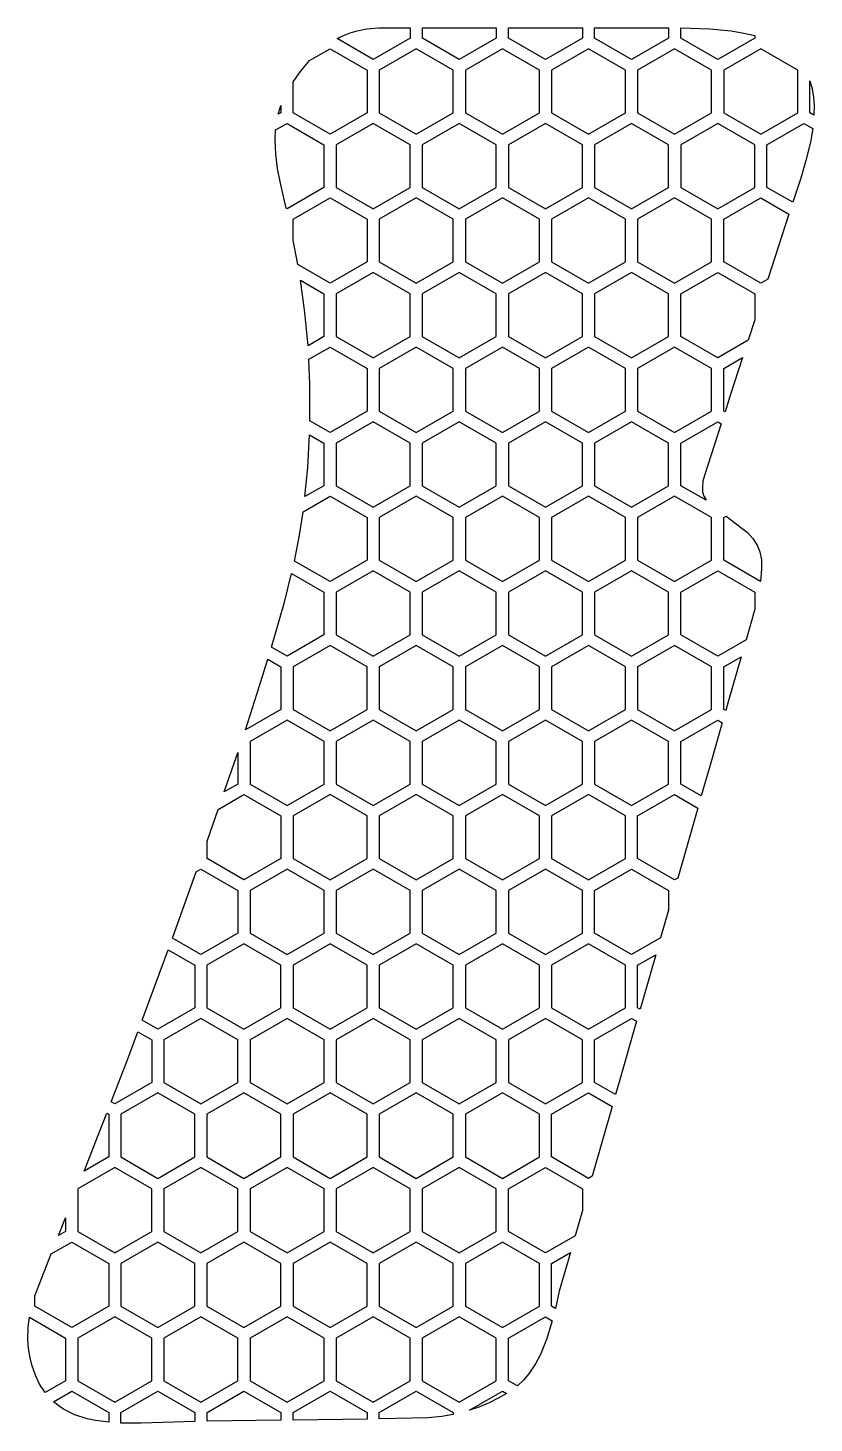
# Model space of a CAD drawing. Header units: millimetres. Extents: x 173.3 to 205.5, y -140 to -82.8.
import ezdxf

# ---------------------------------------------------------------- set-up
doc = ezdxf.new("R2010")
doc.units = ezdxf.units.MM

# ---------------------------------------------------------------- blocks, each defined once
blk = doc.blocks.new('HEX')
blk.add_lwpolyline([(1.516, 0.875), (0, 1.75), (-1.516, 0.875), (-1.516, -0.875), (0, -1.75), (1.516, -0.875)], close=True)

msp = doc.modelspace()

# ---------------------------------------------------------------- linework, layer by layer
for points in [[(185.969, -83.255), (186.236, -83.129), (186.512, -83.024), (186.795, -82.94), (187.183, -82.861), (187.679, -82.818), (188.965, -82.817), (188.965, -83.239), (187.449, -84.114), (185.969, -83.255)], [(189.465, -82.817), (192.496, -82.817), (192.496, -83.239), (190.98, -84.114), (189.465, -83.239), (189.465, -82.817)], [(192.996, -82.817), (196.027, -82.817), (196.027, -83.239), (194.511, -84.114), (192.996, -83.239), (192.996, -82.817)], [(196.527, -82.817), (199.558, -82.817), (199.558, -83.239), (198.042, -84.114), (196.527, -83.239), (196.527, -82.817)], [(200.058, -82.818), (201.24, -82.853), (202.128, -82.939), (202.651, -83.029), (203.089, -83.135), (203.089, -83.239), (201.573, -84.114), (200.058, -83.239), (200.058, -82.818)], [(184.174, -85.031), (184.475, -84.606), (184.84, -84.158), (185.683, -83.672), (187.199, -84.547), (187.199, -86.297), (185.683, -87.172), (184.168, -86.297), (184.174, -85.031)], [(205.355, -84.992), (205.445, -85.318), (205.501, -85.659), (205.525, -86.013), (205.52, -86.392), (205.354, -86.297), (205.355, -84.992)], [(183.556, -86.356), (183.621, -86.13), (183.668, -85.994), (183.668, -86.297), (183.556, -86.356)], [(183.889, -90.208), (183.649, -89.181), (183.532, -88.588), (183.453, -87.992), (183.427, -87.4), (183.447, -87.002), (183.918, -86.73), (185.433, -87.605), (185.433, -89.355), (183.918, -90.23), (183.889, -90.208)], [(204.648, -89.966), (203.589, -89.355), (203.589, -87.605), (205.104, -86.73), (205.469, -86.94), (205.373, -87.497), (205.192, -88.247), (204.975, -88.976), (204.648, -89.966)], [(184.357, -92.522), (184.168, -91.515), (184.168, -90.663), (185.683, -89.788), (187.199, -90.663), (187.199, -92.413), (185.683, -93.288), (184.357, -92.522)], [(204.49, -90.452), (203.629, -93.12), (203.339, -93.288), (201.823, -92.413), (201.823, -90.663), (203.339, -89.788), (204.49, -90.452)], [(184.781, -95.847), (184.649, -94.483), (184.464, -93.161), (185.433, -93.721), (185.433, -95.471), (184.781, -95.847)], [(203.089, -94.792), (202.819, -95.626), (201.573, -96.346), (200.058, -95.471), (200.058, -93.721), (201.573, -92.846), (203.089, -93.721), (203.089, -94.792)], [(184.859, -98.928), (184.859, -97.427), (184.818, -96.403), (185.683, -95.904), (187.199, -96.779), (187.199, -98.529), (185.683, -99.404), (184.859, -98.928)], [(202.59, -96.336), (202.074, -97.934), (201.873, -98.557), (201.823, -98.529), (201.823, -96.779), (202.59, -96.336)], [(184.654, -102.034), (184.769, -100.837), (184.842, -99.495), (185.433, -99.837), (185.433, -101.587), (184.654, -102.034)], [(201.716, -99.044), (201.029, -101.169), (200.97, -101.407), (200.944, -101.647), (200.956, -101.841), (201.004, -102.022), (201.096, -102.186), (200.058, -101.587), (200.058, -99.837), (201.573, -98.962), (201.716, -99.044)], [(184.219, -104.674), (184.423, -103.62), (184.573, -102.661), (185.683, -102.02), (187.199, -102.895), (187.199, -104.645), (185.683, -105.52), (184.219, -104.674)], [(201.919, -102.839), (202.79, -103.508), (203.009, -103.75), (203.199, -104.051), (203.302, -104.303), (203.363, -104.631), (203.373, -104.994), (203.326, -105.512), (201.823, -104.645), (201.823, -102.895), (201.919, -102.839)], [(183.277, -108.208), (183.812, -106.358), (184.106, -105.186), (185.433, -105.953), (185.433, -107.703), (183.918, -108.578), (183.277, -108.208)], [(203.089, -106.644), (202.735, -107.907), (201.573, -108.578), (200.058, -107.703), (200.058, -105.953), (201.573, -105.078), (203.089, -105.953), (203.089, -106.644)], [(202.537, -108.599), (202.006, -110.449), (201.904, -110.807), (201.823, -110.761), (201.823, -109.011), (202.537, -108.599)], [(182.214, -111.6), (182.699, -110.096), (183.129, -108.7), (183.668, -109.011), (183.668, -110.761), (182.214, -111.6)], [(201.759, -111.312), (201.264, -113.038), (200.901, -114.305), (200.058, -113.819), (200.058, -112.069), (201.573, -111.194), (201.759, -111.312)], [(181.344, -114.141), (181.844, -112.695), (181.902, -112.525), (181.902, -113.819), (181.344, -114.141)], [(180.639, -116.163), (181.093, -114.863), (182.152, -114.252), (183.668, -115.127), (183.668, -116.877), (182.152, -117.752), (180.637, -116.877), (180.639, -116.163)], [(200.759, -114.801), (199.934, -117.679), (199.808, -117.752), (198.292, -116.877), (198.292, -115.127), (199.808, -114.252), (200.759, -114.801)], [(179.223, -120.138), (180.196, -117.42), (180.387, -117.31), (181.902, -118.185), (181.902, -119.935), (180.387, -120.81), (179.223, -120.138)], [(199.558, -118.99), (199.233, -120.122), (198.042, -120.81), (196.527, -119.935), (196.527, -118.185), (198.042, -117.31), (199.558, -118.185), (199.558, -118.99)], [(177.985, -123.5), (179.05, -120.615), (180.137, -121.243), (180.137, -122.993), (178.621, -123.868), (177.985, -123.5)], [(199.035, -120.814), (198.543, -122.529), (198.393, -123.051), (198.292, -122.993), (198.292, -121.243), (199.035, -120.814)], [(198.251, -123.546), (197.553, -125.98), (197.39, -126.549), (196.527, -126.051), (196.527, -124.301), (198.042, -123.426), (198.251, -123.546)], [(176.712, -126.843), (177.373, -125.12), (177.807, -123.975), (178.371, -124.301), (178.371, -126.051), (176.856, -126.926), (176.712, -126.843)], [(197.248, -127.045), (196.431, -129.895), (196.277, -129.984), (194.761, -129.109), (194.761, -127.359), (196.277, -126.484), (197.248, -127.045)], [(175.6, -129.689), (176.209, -128.139), (176.529, -127.315), (176.606, -127.359), (176.606, -129.109), (175.6, -129.689)], [(196.027, -131.305), (195.731, -132.338), (194.511, -133.042), (192.996, -132.167), (192.996, -130.417), (194.511, -129.542), (196.027, -130.417), (196.027, -131.305)], [(174.552, -132.333), (174.84, -131.608), (174.84, -132.167), (174.552, -132.333)], [(173.575, -134.803), (174.253, -133.083), (175.09, -132.6), (176.606, -133.475), (176.606, -135.225), (175.09, -136.1), (173.575, -135.225), (173.575, -134.803)], [(195.532, -133.03), (195.079, -134.609), (194.922, -135.318), (194.761, -135.225), (194.761, -133.475), (195.532, -133.03)], [(174.002, -138.767), (173.776, -138.423), (173.6, -138.055), (173.457, -137.637), (173.386, -137.35), (173.323, -136.963), (173.295, -136.573), (173.307, -136.084), (173.355, -135.675), (174.84, -136.533), (174.84, -138.283), (174.002, -138.767)], [(194.794, -135.821), (194.556, -136.588), (194.306, -137.21), (194.109, -137.591), (193.833, -138.005), (193.616, -138.258), (193.36, -138.493), (192.996, -138.283), (192.996, -136.533), (194.511, -135.658), (194.794, -135.821)], [(176.606, -139.985), (176.071, -139.915), (175.72, -139.839), (175.22, -139.678), (174.758, -139.448), (174.614, -139.355), (174.348, -139.144), (175.09, -138.716), (176.606, -139.591), (176.606, -139.985)], [(180.137, -139.955), (177.944, -140.019), (177.106, -140.016), (177.106, -139.591), (178.621, -138.716), (180.137, -139.591), (180.137, -139.955)], [(183.668, -139.898), (180.637, -139.944), (180.637, -139.591), (182.152, -138.716), (183.668, -139.591), (183.668, -139.898)], [(187.199, -139.855), (184.168, -139.893), (184.168, -139.591), (185.683, -138.716), (187.199, -139.591), (187.199, -139.855)], [(190.73, -139.665), (190.259, -139.745), (189.697, -139.8), (187.699, -139.847), (187.699, -139.591), (189.215, -138.716), (190.73, -139.591), (190.73, -139.665)], [(192.91, -138.811), (192.602, -138.989), (192.198, -139.189), (191.782, -139.362), (191.399, -139.493), (192.746, -138.716), (192.91, -138.811)]]:
    msp.add_lwpolyline(points, close=True)

# ---------------------------------------------------------------- block references
for p in [(189.215, -85.422), (192.746, -85.422), (196.277, -85.422), (199.808, -85.422), (203.339, -85.422), (187.449, -88.48), (190.98, -88.48), (194.511, -88.48), (198.042, -88.48), (201.573, -88.48), (189.215, -91.538), (192.746, -91.538), (196.277, -91.538), (199.808, -91.538), (187.449, -94.596), (190.98, -94.596), (194.511, -94.596), (198.042, -94.596), (189.215, -97.654), (192.746, -97.654), (196.277, -97.654), (199.808, -97.654), (187.449, -100.712), (190.98, -100.712), (194.511, -100.712), (198.042, -100.712), (189.215, -103.77), (192.746, -103.77), (196.277, -103.77), (199.808, -103.77), (187.449, -106.828), (190.98, -106.828), (194.511, -106.828), (198.042, -106.828), (185.683, -109.886), (189.215, -109.886), (192.746, -109.886), (196.277, -109.886), (199.808, -109.886), (183.918, -112.944), (187.449, -112.944), (190.98, -112.944), (194.511, -112.944), (198.042, -112.944), (185.683, -116.002), (189.215, -116.002), (192.746, -116.002), (196.277, -116.002), (183.918, -119.06), (187.449, -119.06), (190.98, -119.06), (194.511, -119.06), (182.152, -122.118), (185.683, -122.118), (189.215, -122.118), (192.746, -122.118), (196.277, -122.118), (180.387, -125.176), (183.918, -125.176), (187.449, -125.176), (190.98, -125.176), (194.511, -125.176), (178.621, -128.234), (182.152, -128.234), (185.683, -128.234), (189.215, -128.234), (192.746, -128.234), (176.856, -131.292), (180.387, -131.292), (183.918, -131.292), (187.449, -131.292), (190.98, -131.292), (178.621, -134.35), (182.152, -134.35), (185.683, -134.35), (189.215, -134.35), (192.746, -134.35), (176.856, -137.408), (180.387, -137.408), (183.918, -137.408), (187.449, -137.408), (190.98, -137.408)]:
    msp.add_blockref('HEX', p)

doc.saveas('drawing.dxf')
